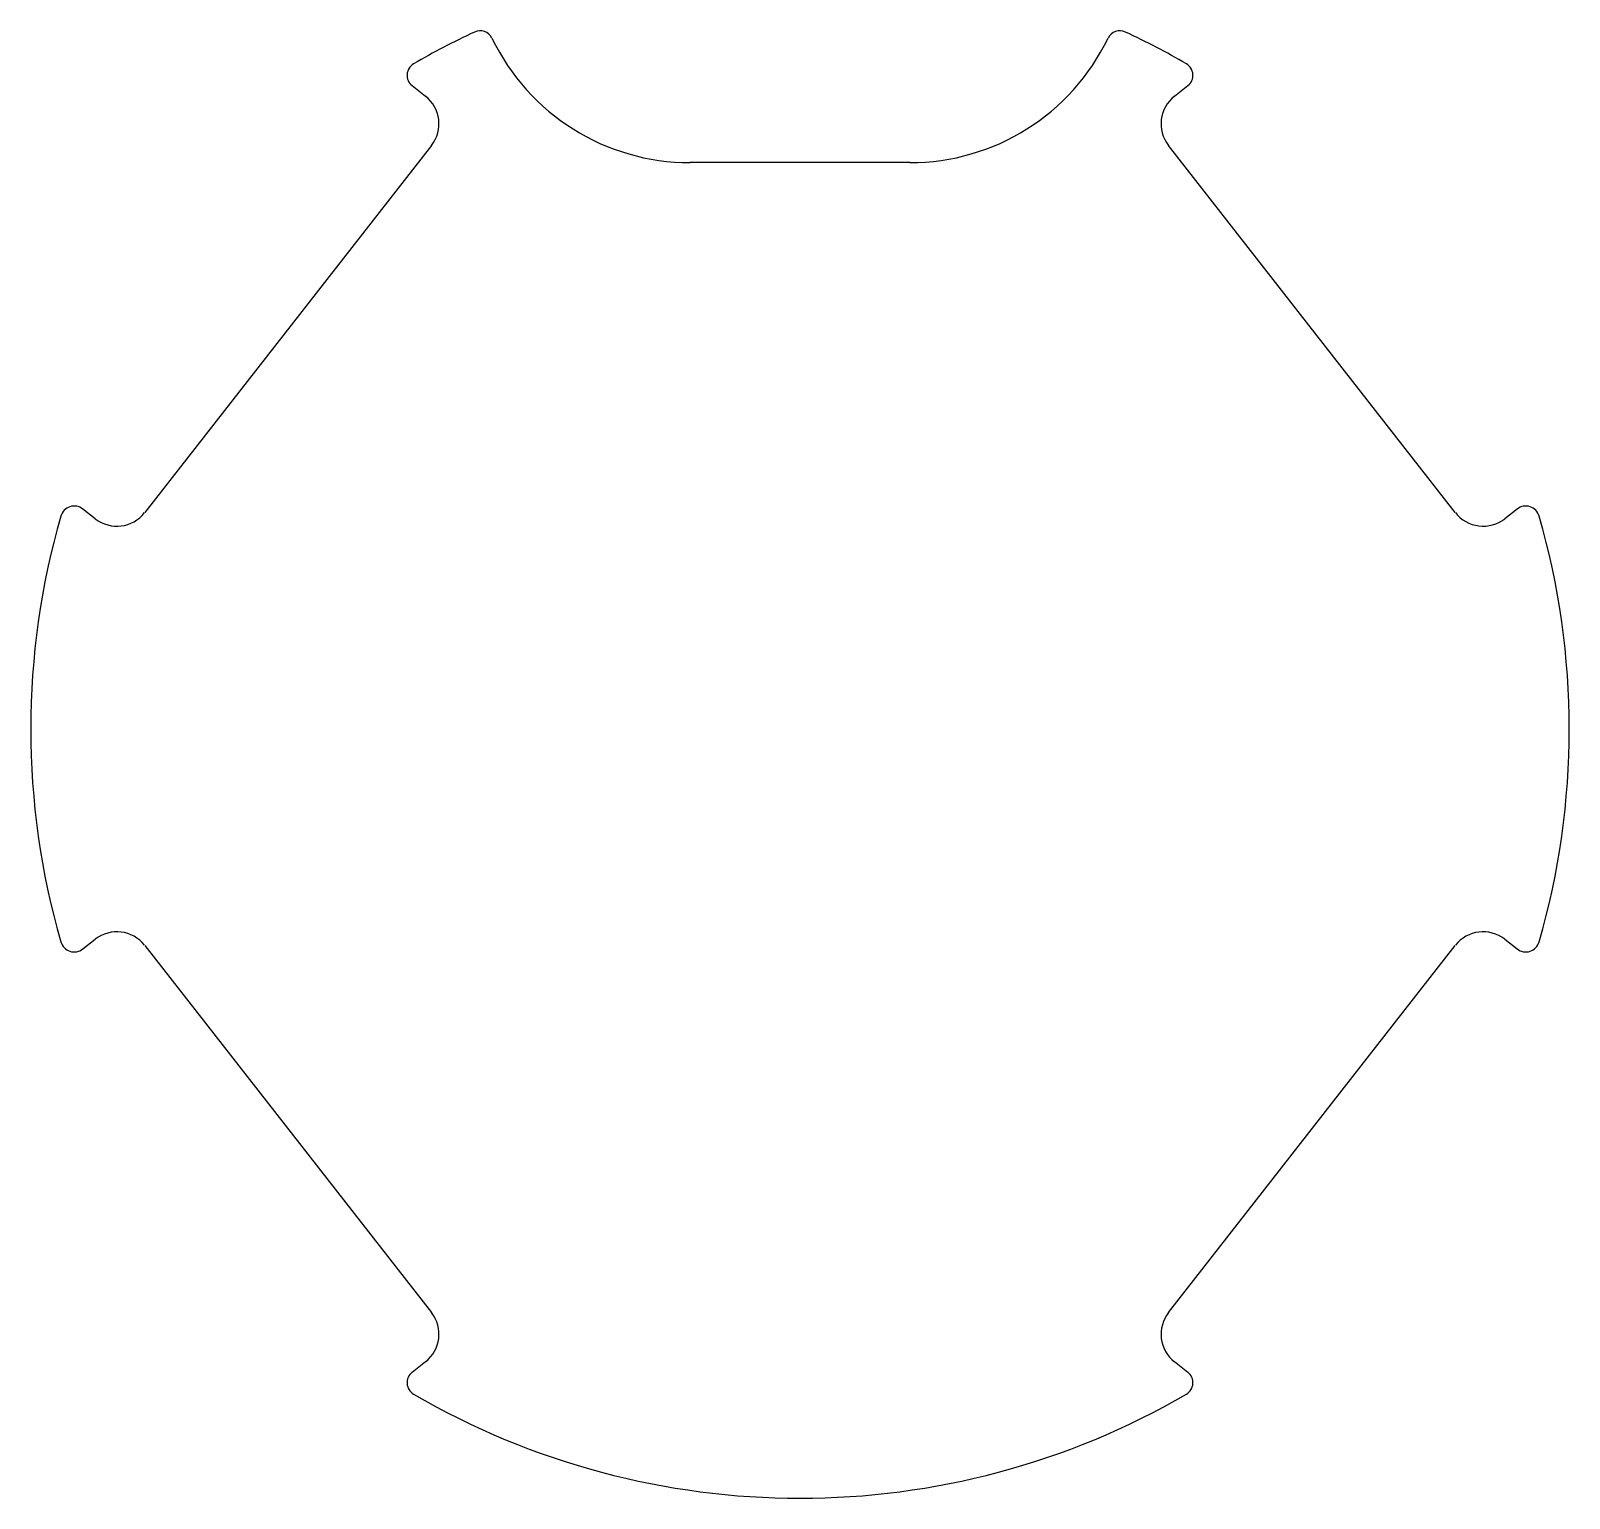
# Model space of a CAD drawing. Extents: x -87 to 87, y -87 to 79.
import ezdxf

# ---------------------------------------------------------------- set-up
doc = ezdxf.new("R2010")
doc.units = 0
doc.header["$MEASUREMENT"] = 0
doc.layers.add('MODELSKETCH_VISIBLE', color=7, linetype='CONTINUOUS')

msp = doc.modelspace()

# ---------------------------------------------------------------- linework, layer by layer
at = {"layer": 'MODELSKETCH_VISIBLE'}
for p, q in [((-44.13, 73.18), (-42.6, 71.99)), ((42.6, 71.99), (44.13, 73.18)), ((-41.91, 66.38), (-74.54, 24.61)), ((74.54, 24.61), (41.91, 66.38)), ((12.5, 64.42), (-12.5, 64.42)), ((-80.16, 23.92), (-81.56, 25.02)), ((81.56, 25.02), (80.16, 23.92)), ((-81.56, -25.02), (-80.16, -23.92)), ((80.16, -23.92), (81.56, -25.02)), ((-74.54, -24.61), (-41.91, -66.38)), ((41.91, -66.38), (74.54, -24.61)), ((-42.6, -71.99), (-44.13, -73.18)), ((44.13, -73.18), (42.6, -71.99))]:
    msp.add_line(p, q, dxfattribs=at)
for centre, radius, start, end in [((0, 0), 87.5, 115.0323, 120.1552), ((-36.39, 77.92), 1.5, 25.7504, 115.0323), ((36.39, 77.92), 1.5, 64.9677, 154.2496), ((0, 0), 87.5, 59.8448, 64.9677), ((-12.5, 89.44), 25.02, 205.7504, 270), ((12.5, 89.44), 25.02, 270, 334.2496), ((-43.2, 74.36), 1.5, 120.1552, 232), ((43.2, 74.36), 1.5, 308, 59.8448), ((-45.07, 68.84), 4, 322, 52), ((45.07, 68.84), 4, 128, 218), ((-82.55, 23.76), 1.6, 52, 163.9434), ((-77.7, 27.07), 4, 232, 322), ((77.7, 27.07), 4, 218, 308), ((82.55, 23.76), 1.6, 16.0566, 128), ((0, 0), 87.5, 163.9434, 196.0566), ((0, 0), 87.5, 343.9434, 16.0566), ((-82.55, -23.76), 1.6, 196.0566, 308), ((-77.7, -27.07), 4, 38, 128), ((77.7, -27.07), 4, 52, 142), ((82.55, -23.76), 1.6, 232, 343.9434), ((-45.07, -68.84), 4, 308, 38), ((45.07, -68.84), 4, 142, 232), ((-43.2, -74.36), 1.5, 128, 239.8448), ((43.2, -74.36), 1.5, 300.1552, 52), ((0, 0), 87.5, 239.8448, 300.1552)]:
    msp.add_arc(centre, radius, start, end, dxfattribs=at)

doc.saveas('drawing.dxf')
